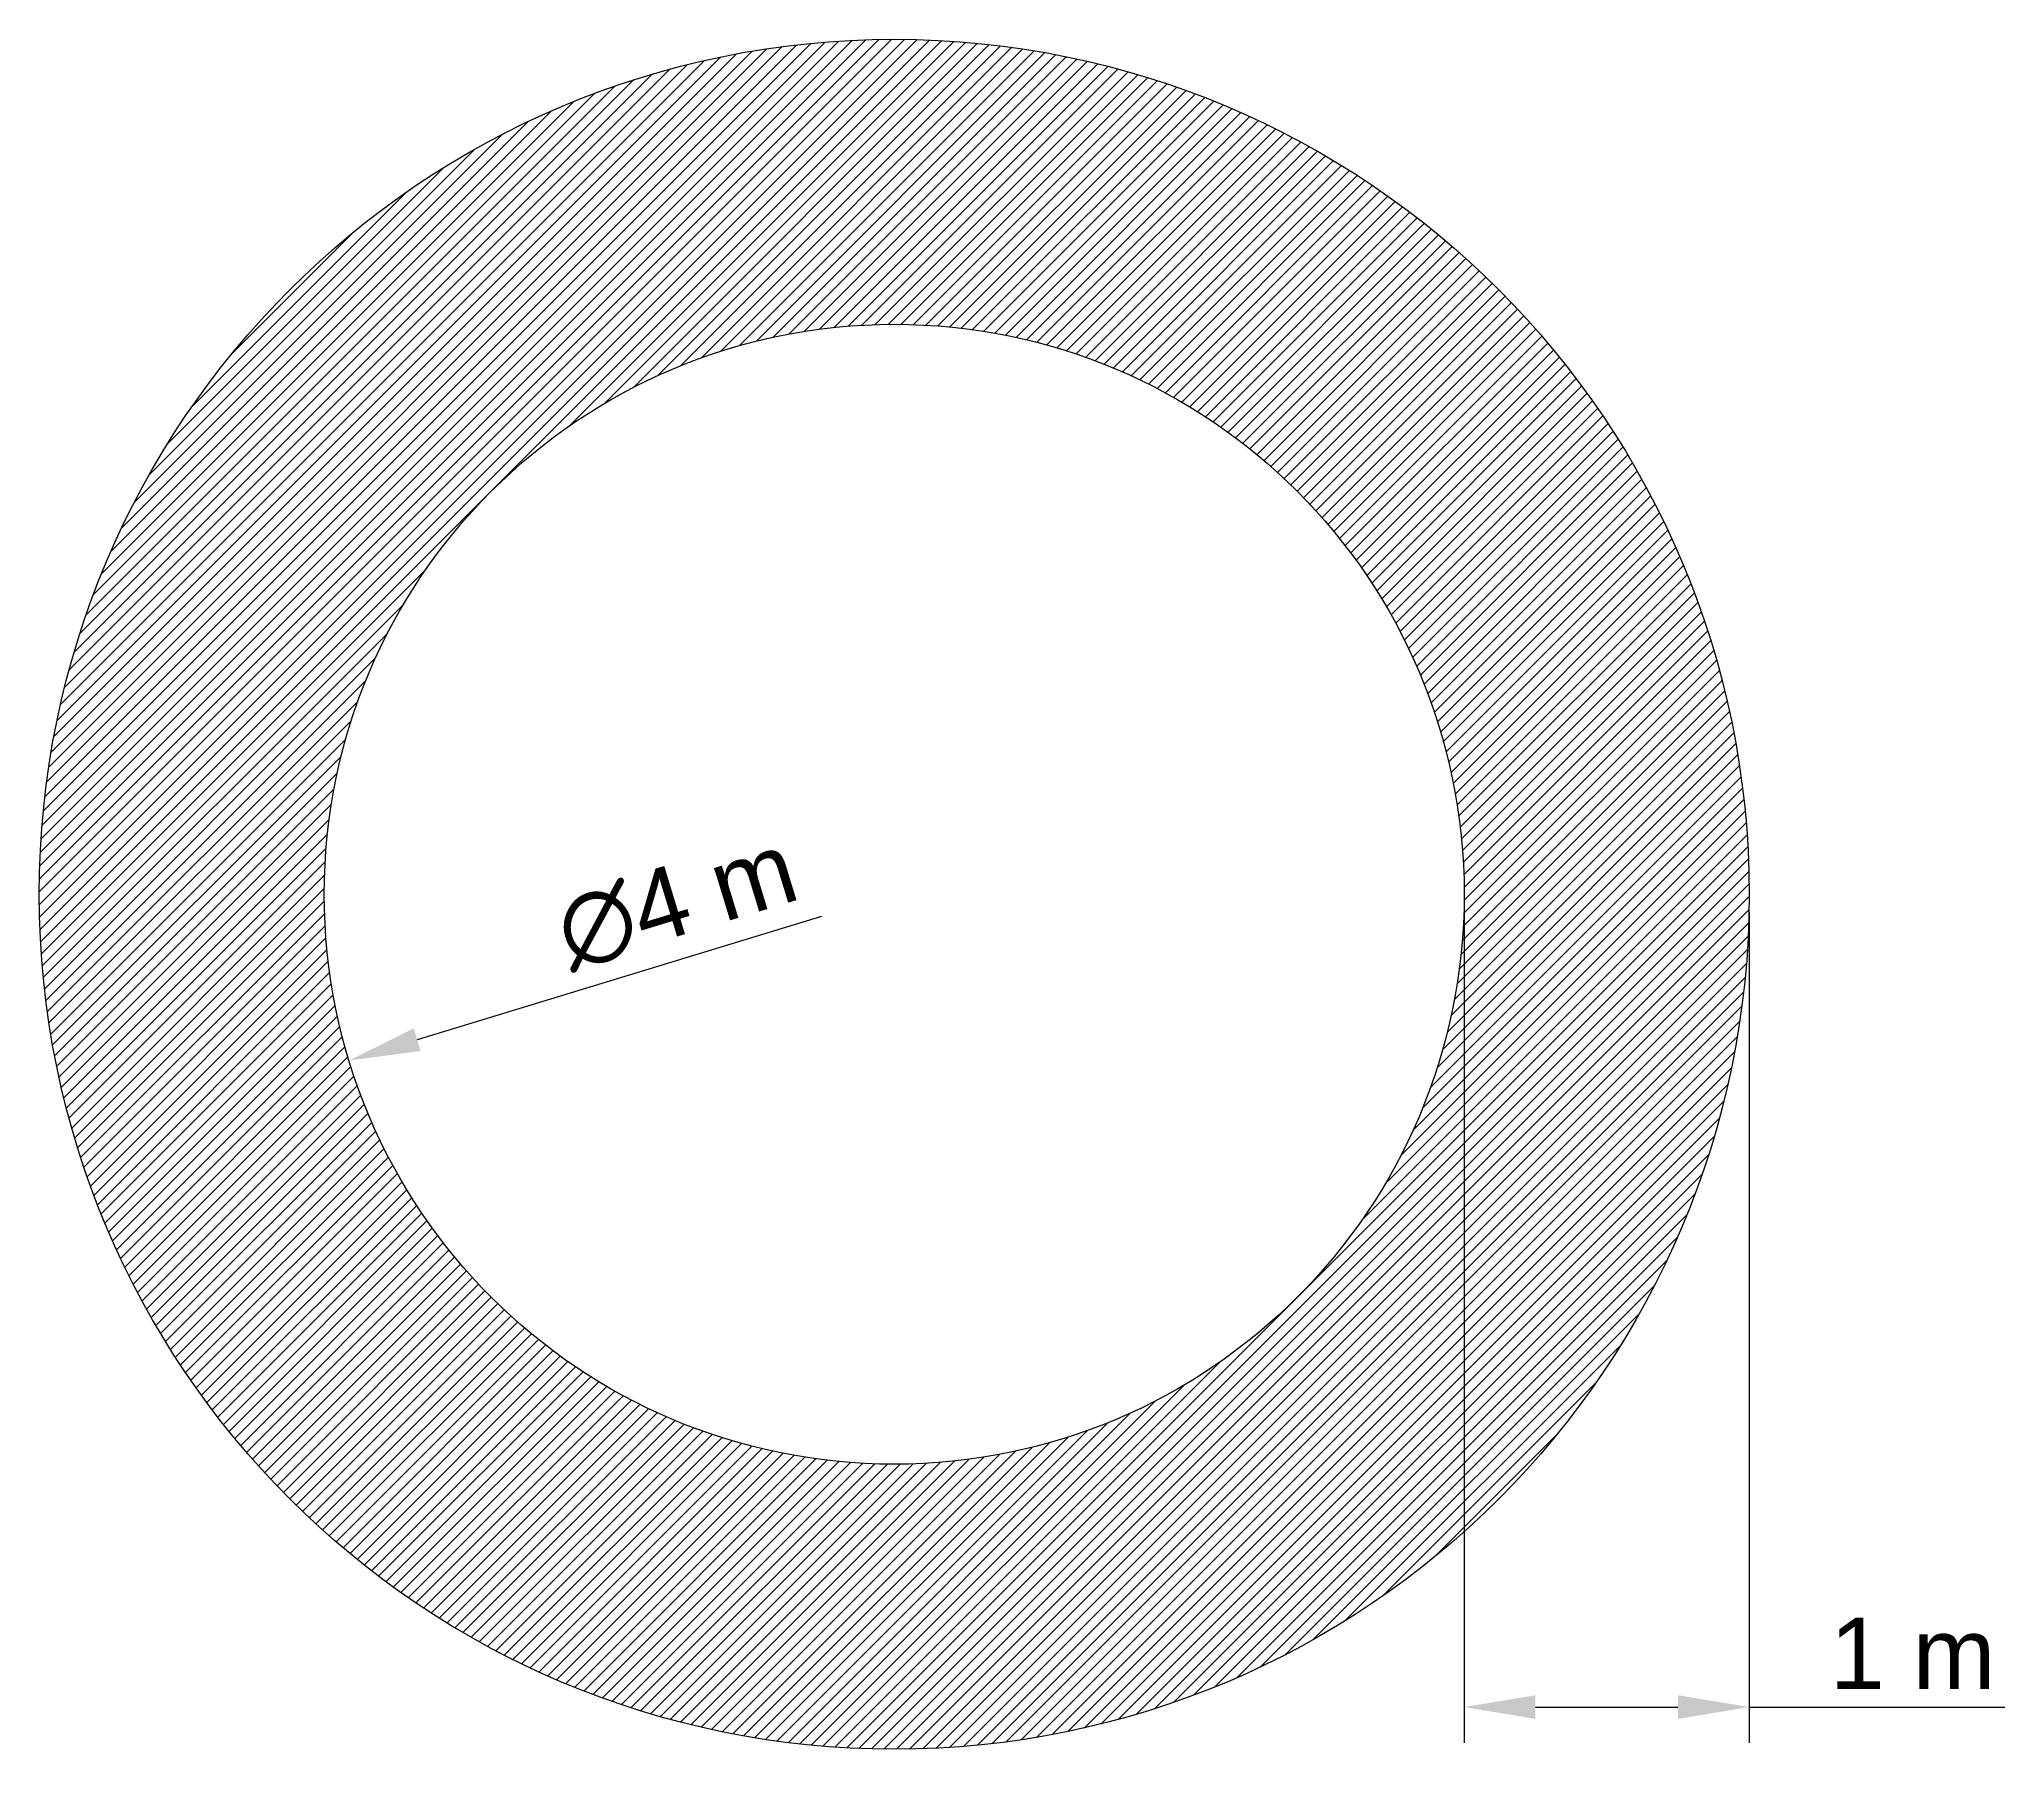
# Model space of a CAD drawing. Header units: millimetres. Extents: x 2013 to 40187, y -1301 to 14809.
# Drawn here: x 2013 to 8910, y -1301 to 4736 of the extents above.
import ezdxf

# ---------------------------------------------------------------- set-up
doc = ezdxf.new("R2010")
doc.units = ezdxf.units.MM
doc.layers.add('Capa1', color=84, linetype='Continuous')
doc.layers.add('CapaCOTAS', color=252, linetype='Continuous')
doc.styles.get("Standard").update_dxf_attribs({"font": 'arial.ttf'})
doc.dimstyles.new('Iván_m', dxfattribs={"dimtxt": 2.5, "dimasz": 2.5, "dimexe": 1.25, "dimexo": 0.625, "dimtad": 1, "dimlfac": 0.001, "dimtxsty": 'Standard', "dimcen": 2.5, "dimadec": 0, "dimazin": 0, "dimtfac": 1, "dimtmove": 0, "dimatfit": 3, "dimfxl": 1, "dimarcsym": 0})

# ---------------------------------------------------------------- blocks, each defined once
blk = doc.blocks.new('*D1')
at = {"layer": 'CapaCOTAS', "color": 0, "lineweight": -2, "transparency": 16777216}
blk.add_line((4758.4, 1658.1), (3339.4, 1225.5), dxfattribs=at)
at = {"layer": 'CapaCOTAS', "color": 0, "transparency": 16777216}
blk.add_solid([(3327.2, 1265.3), (3351.5, 1185.6), (3100.2, 1152.6)], dxfattribs=at)
at = {"layer": 'Defpoints', "color": 0, "transparency": 16777216}
for p in [(6926.3, 2319.1), (3100.2, 1152.6)]:
    blk.add_point(p, dxfattribs=at)
at = {"layer": 'CapaCOTAS', "color": 0, "transparency": 16777216, "insert": (4250.3, 1709.3), "char_height": 250, "attachment_point": 5, "rotation": 16.95626}
blk.add_mtext('∅4 m', dxfattribs=at)
blk = doc.blocks.new('*D2')
at = {"layer": 'CapaCOTAS', "color": 0, "lineweight": -2, "transparency": 16777216}
for p, q in [((7013.3, 1673.4), (7013.3, -1241.2)), ((8013.3, 1673.4), (8013.3, -1241.2)), ((7263.3, -1116.2), (7763.3, -1116.2)), ((8013.3, -1116.2), (8910, -1116.2))]:
    blk.add_line(p, q, dxfattribs=at)
at = {"layer": 'CapaCOTAS', "color": 0, "transparency": 16777216}
for points in [[(7263.3, -1074.6), (7263.3, -1157.9), (7013.3, -1116.2)], [(7763.3, -1074.6), (7763.3, -1157.9), (8013.3, -1116.2)]]:
    blk.add_solid(points, dxfattribs=at)
at = {"layer": 'Defpoints', "color": 0, "transparency": 16777216}
for p in [(7013.3, 1735.9), (8013.3, 1735.9), (8013.3, -1116.2)]:
    blk.add_point(p, dxfattribs=at)
at = {"layer": 'CapaCOTAS', "color": 0, "transparency": 16777216, "insert": (8586.6, -928.1), "char_height": 250, "attachment_point": 5}
blk.add_mtext('1 m', dxfattribs=at)

msp = doc.modelspace()

# ---------------------------------------------------------------- hatches: boundary and pattern name
at = {"layer": 'Capa1'}
h = msp.add_hatch(dxfattribs=at)
h.set_pattern_fill('ANSI31', color=256, scale=10)
h.set_pattern_definition([(45, (5013.295, 1735.858), (-22.45064, 22.45064), [])])
h.paths.add_polyline_path([(2013.295, 1735.858, 1), (8013.295, 1735.858, 1)])
h.paths.add_polyline_path([(7013.295, 1735.858, -1), (3013.295, 1735.858, -1)], flags=16)

# ---------------------------------------------------------------- linework, layer by layer
for radius in [3000, 2000]:
    msp.add_circle((5013.295, 1735.858), radius)

# ---------------------------------------------------------------- dimensions: what is measured, and where the dimension line sits
at = {"layer": 'CapaCOTAS'}
dim = msp.add_diameter_dim_2p(p1=(6926.35, 2319.141), p2=(3100.239, 1152.575), dimstyle='Iván_m', override={"dimpost": ' m'}, dxfattribs=at)
dim.commit()
dim.dimension.update_dxf_attribs({"geometry": '*D1', "text_midpoint": (4307.806, 1520.758), "dimtype": 163})
dim = msp.add_linear_dim(base=(8013.295, -1116.224), p1=(7013.295, 1735.858), p2=(8013.295, 1735.858), dimstyle='Iván_m', override={"dimpost": ' m'}, dxfattribs=at)
dim.commit()
dim.dimension.update_dxf_attribs({"geometry": '*D2', "text_midpoint": (8586.623, -1116.224), "dimtype": 160})

doc.saveas('drawing.dxf')
